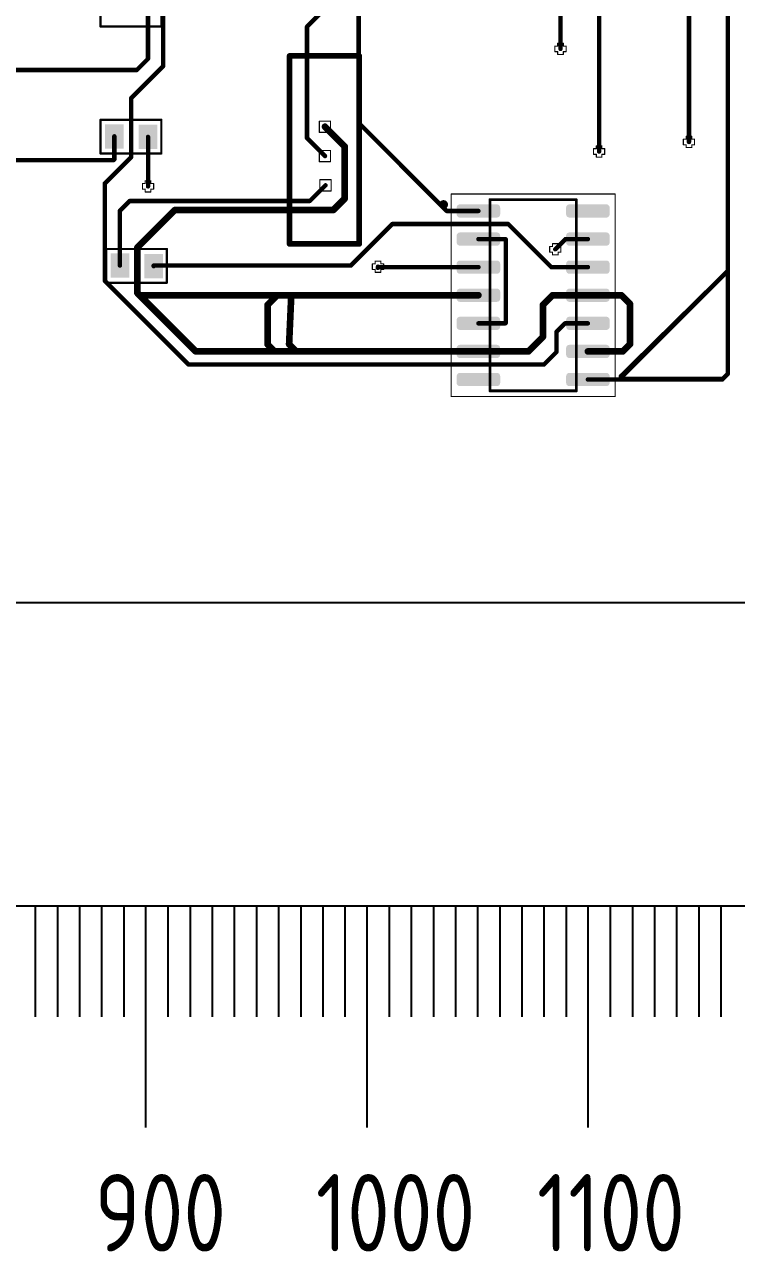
# Paper-space layout 'Лист1' of a CAD drawing. Header units: millimetres. Extents: x 20 to 579, y 6 to 381.
# Drawn here: x 154.1 to 186.3, y 214.1 to 269.5 of the extents above; entities that cross this region are included whole.
import ezdxf

# ---------------------------------------------------------------- set-up
doc = ezdxf.new("R2010")
doc.units = ezdxf.units.MM
for name, color, linetype in [('DrillDrawing', 1, 'Continuous'), ('Mechanical13', 56, 'Continuous'), ('Mechanical15', 56, 'Continuous'), ('Mechanical2', 216, 'Continuous'), ('TopLayer', 1, 'Continuous')]:
    doc.layers.add(name, color=color, linetype=linetype)
doc.layers.add('Розмірний', color=130, linetype='Continuous', lineweight=25)
doc.styles.add('GOST-2.304_Type-B', font='GOST Common.ttf')

psp = doc.layouts.new('Лист1')

# ---------------------------------------------------------------- hatches: boundary and pattern name
at = {"layer": 'TopLayer'}
for points in [[(158.602, 265.025), (158.602, 263.925), (157.752, 263.925), (157.752, 265.025)], [(160.127, 265), (160.127, 263.9), (159.277, 263.9), (159.277, 265)], [(158.856, 259.183), (158.856, 258.083), (158.006, 258.083), (158.006, 259.183)], [(160.381, 259.158), (160.381, 258.058), (159.531, 258.058), (159.531, 259.158)]]:
    psp.add_hatch(color=256, dxfattribs=at).paths.add_polyline_path(points)
h = psp.add_hatch(color=256, dxfattribs=at)
edge = h.paths.add_edge_path()
edge.add_arc((173.805, 261.252), 0.15, 90, 180)
edge.add_line((173.655, 261.252), (173.655, 260.952))
edge.add_arc((173.805, 260.952), 0.15, 180, 270)
edge.add_line((173.805, 260.802), (175.475, 260.802))
edge.add_arc((175.475, 260.952), 0.15, 270, 360)
edge.add_line((175.625, 260.952), (175.625, 261.252))
edge.add_arc((175.475, 261.252), 0.15, 0, 90)
edge.add_line((175.475, 261.402), (173.805, 261.402))
h = psp.add_hatch(color=256, dxfattribs=at)
edge = h.paths.add_edge_path()
edge.add_arc((178.755, 261.252), 0.15, 90, 180)
edge.add_line((178.605, 261.252), (178.605, 260.952))
edge.add_arc((178.755, 260.952), 0.15, 180, 270)
edge.add_line((178.755, 260.802), (180.425, 260.802))
edge.add_arc((180.425, 260.952), 0.15, 270, 360)
edge.add_line((180.575, 260.952), (180.575, 261.252))
edge.add_arc((180.425, 261.252), 0.15, 0, 90)
edge.add_line((180.425, 261.402), (178.755, 261.402))
h = psp.add_hatch(color=256, dxfattribs=at)
edge = h.paths.add_edge_path()
edge.add_arc((173.805, 259.982), 0.15, 90, 180)
edge.add_line((173.655, 259.982), (173.655, 259.682))
edge.add_arc((173.805, 259.682), 0.15, 180, 270)
edge.add_line((173.805, 259.532), (175.475, 259.532))
edge.add_arc((175.475, 259.682), 0.15, 270, 360)
edge.add_line((175.625, 259.682), (175.625, 259.982))
edge.add_arc((175.475, 259.982), 0.15, 0, 90)
edge.add_line((175.475, 260.132), (173.805, 260.132))
h = psp.add_hatch(color=256, dxfattribs=at)
edge = h.paths.add_edge_path()
edge.add_arc((178.755, 259.982), 0.15, 90, 180)
edge.add_line((178.605, 259.982), (178.605, 259.682))
edge.add_arc((178.755, 259.682), 0.15, 180, 270)
edge.add_line((178.755, 259.532), (180.425, 259.532))
edge.add_arc((180.425, 259.682), 0.15, 270, 360)
edge.add_line((180.575, 259.682), (180.575, 259.982))
edge.add_arc((180.425, 259.982), 0.15, 0, 90)
edge.add_line((180.425, 260.132), (178.755, 260.132))
h = psp.add_hatch(color=256, dxfattribs=at)
edge = h.paths.add_edge_path()
edge.add_arc((173.805, 258.712), 0.15, 90, 180)
edge.add_line((173.655, 258.712), (173.655, 258.412))
edge.add_arc((173.805, 258.412), 0.15, 180, 270)
edge.add_line((173.805, 258.262), (175.475, 258.262))
edge.add_arc((175.475, 258.412), 0.15, 270, 360)
edge.add_line((175.625, 258.412), (175.625, 258.712))
edge.add_arc((175.475, 258.712), 0.15, 0, 90)
edge.add_line((175.475, 258.862), (173.805, 258.862))
h = psp.add_hatch(color=256, dxfattribs=at)
edge = h.paths.add_edge_path()
edge.add_arc((178.755, 258.712), 0.15, 90, 180)
edge.add_line((178.605, 258.712), (178.605, 258.412))
edge.add_arc((178.755, 258.412), 0.15, 180, 270)
edge.add_line((178.755, 258.262), (180.425, 258.262))
edge.add_arc((180.425, 258.412), 0.15, 270, 360)
edge.add_line((180.575, 258.412), (180.575, 258.712))
edge.add_arc((180.425, 258.712), 0.15, 0, 90)
edge.add_line((180.425, 258.862), (178.755, 258.862))
h = psp.add_hatch(color=256, dxfattribs=at)
edge = h.paths.add_edge_path()
edge.add_arc((173.805, 257.442), 0.15, 90, 180)
edge.add_line((173.655, 257.442), (173.655, 257.142))
edge.add_arc((173.805, 257.142), 0.15, 180, 270)
edge.add_line((173.805, 256.992), (175.475, 256.992))
edge.add_arc((175.475, 257.142), 0.15, 270, 360)
edge.add_line((175.625, 257.142), (175.625, 257.442))
edge.add_arc((175.475, 257.442), 0.15, 0, 90)
edge.add_line((175.475, 257.592), (173.805, 257.592))
h = psp.add_hatch(color=256, dxfattribs=at)
edge = h.paths.add_edge_path()
edge.add_arc((178.755, 257.442), 0.15, 90, 180)
edge.add_line((178.605, 257.442), (178.605, 257.142))
edge.add_arc((178.755, 257.142), 0.15, 180, 270)
edge.add_line((178.755, 256.992), (180.425, 256.992))
edge.add_arc((180.425, 257.142), 0.15, 270, 360)
edge.add_line((180.575, 257.142), (180.575, 257.442))
edge.add_arc((180.425, 257.442), 0.15, 0, 90)
edge.add_line((180.425, 257.592), (178.755, 257.592))
h = psp.add_hatch(color=256, dxfattribs=at)
edge = h.paths.add_edge_path()
edge.add_arc((173.805, 256.172), 0.15, 90, 180)
edge.add_line((173.655, 256.172), (173.655, 255.872))
edge.add_arc((173.805, 255.872), 0.15, 180, 270)
edge.add_line((173.805, 255.722), (175.475, 255.722))
edge.add_arc((175.475, 255.872), 0.15, 270, 360)
edge.add_line((175.625, 255.872), (175.625, 256.172))
edge.add_arc((175.475, 256.172), 0.15, 0, 90)
edge.add_line((175.475, 256.322), (173.805, 256.322))
h = psp.add_hatch(color=256, dxfattribs=at)
edge = h.paths.add_edge_path()
edge.add_arc((178.755, 256.172), 0.15, 90, 180)
edge.add_line((178.605, 256.172), (178.605, 255.872))
edge.add_arc((178.755, 255.872), 0.15, 180, 270)
edge.add_line((178.755, 255.722), (180.425, 255.722))
edge.add_arc((180.425, 255.872), 0.15, 270, 360)
edge.add_line((180.575, 255.872), (180.575, 256.172))
edge.add_arc((180.425, 256.172), 0.15, 0, 90)
edge.add_line((180.425, 256.322), (178.755, 256.322))
h = psp.add_hatch(color=256, dxfattribs=at)
edge = h.paths.add_edge_path()
edge.add_arc((173.805, 254.902), 0.15, 90, 180)
edge.add_line((173.655, 254.902), (173.655, 254.602))
edge.add_arc((173.805, 254.602), 0.15, 180, 270)
edge.add_line((173.805, 254.452), (175.475, 254.452))
edge.add_arc((175.475, 254.602), 0.15, 270, 360)
edge.add_line((175.625, 254.602), (175.625, 254.902))
edge.add_arc((175.475, 254.902), 0.15, 0, 90)
edge.add_line((175.475, 255.052), (173.805, 255.052))
h = psp.add_hatch(color=256, dxfattribs=at)
edge = h.paths.add_edge_path()
edge.add_arc((178.755, 254.902), 0.15, 90, 180)
edge.add_line((178.605, 254.902), (178.605, 254.602))
edge.add_arc((178.755, 254.602), 0.15, 180, 270)
edge.add_line((178.755, 254.452), (180.425, 254.452))
edge.add_arc((180.425, 254.602), 0.15, 270, 360)
edge.add_line((180.575, 254.602), (180.575, 254.902))
edge.add_arc((180.425, 254.902), 0.15, 0, 90)
edge.add_line((180.425, 255.052), (178.755, 255.052))
h = psp.add_hatch(color=256, dxfattribs=at)
edge = h.paths.add_edge_path()
edge.add_arc((173.805, 253.632), 0.15, 90, 180)
edge.add_line((173.655, 253.632), (173.655, 253.332))
edge.add_arc((173.805, 253.332), 0.15, 180, 270)
edge.add_line((173.805, 253.182), (175.475, 253.182))
edge.add_arc((175.475, 253.332), 0.15, 270, 360)
edge.add_line((175.625, 253.332), (175.625, 253.632))
edge.add_arc((175.475, 253.632), 0.15, 0, 90)
edge.add_line((175.475, 253.782), (173.805, 253.782))
h = psp.add_hatch(color=256, dxfattribs=at)
edge = h.paths.add_edge_path()
edge.add_arc((178.755, 253.632), 0.15, 90, 180)
edge.add_line((178.605, 253.632), (178.605, 253.332))
edge.add_arc((178.755, 253.332), 0.15, 180, 270)
edge.add_line((178.755, 253.182), (180.425, 253.182))
edge.add_arc((180.425, 253.332), 0.15, 270, 360)
edge.add_line((180.575, 253.332), (180.575, 253.632))
edge.add_arc((180.425, 253.632), 0.15, 0, 90)
edge.add_line((180.425, 253.782), (178.755, 253.782))

# ---------------------------------------------------------------- linework, layer by layer
at = {"layer": 'DrillDrawing', "const_width": 0.0508}
for points in [[(178.098, 268.303), (178.098, 268.557)], [(178.098, 268.557), (178.225, 268.557)], [(178.225, 268.557), (178.225, 268.684)], [(178.225, 268.684), (178.479, 268.684)], [(178.479, 268.557), (178.479, 268.684)], [(178.479, 268.557), (178.606, 268.557)], [(178.606, 268.303), (178.606, 268.557)], [(178.098, 268.303), (178.225, 268.303)], [(178.225, 268.176), (178.225, 268.303)], [(178.225, 268.176), (178.479, 268.176)], [(178.479, 268.303), (178.606, 268.303)], [(178.479, 268.176), (178.479, 268.303)], [(167.448, 265.166), (167.956, 265.166)], [(167.448, 264.658), (167.448, 265.166)], [(167.956, 264.658), (167.956, 265.166)], [(167.448, 264.658), (167.956, 264.658)], [(179.97, 263.917), (179.97, 264.044)], [(179.97, 264.044), (180.224, 264.044)], [(180.224, 263.917), (180.224, 264.044)], [(183.907, 264.094), (183.907, 264.348)], [(183.907, 264.348), (184.034, 264.348)], [(183.907, 264.094), (184.034, 264.094)], [(184.034, 264.348), (184.034, 264.475)], [(184.034, 264.475), (184.288, 264.475)], [(184.034, 263.967), (184.034, 264.094)], [(184.288, 264.348), (184.288, 264.475)], [(184.288, 264.348), (184.415, 264.348)], [(184.288, 264.094), (184.415, 264.094)], [(184.288, 263.967), (184.288, 264.094)], [(184.415, 264.094), (184.415, 264.348)], [(167.448, 263.84), (167.956, 263.84)], [(167.448, 263.332), (167.448, 263.84)], [(167.956, 263.332), (167.956, 263.84)], [(179.843, 263.663), (179.843, 263.917)], [(179.843, 263.917), (179.97, 263.917)], [(179.843, 263.663), (179.97, 263.663)], [(179.97, 263.536), (179.97, 263.663)], [(179.97, 263.536), (180.224, 263.536)], [(180.224, 263.917), (180.351, 263.917)], [(180.224, 263.663), (180.351, 263.663)], [(180.224, 263.536), (180.224, 263.663)], [(180.351, 263.663), (180.351, 263.917)], [(184.034, 263.967), (184.288, 263.967)], [(167.448, 263.332), (167.956, 263.332)], [(159.448, 262.088), (159.448, 262.342)], [(159.448, 262.342), (159.575, 262.342)], [(159.575, 262.342), (159.575, 262.469)], [(159.575, 262.469), (159.829, 262.469)], [(159.829, 262.342), (159.829, 262.469)], [(159.829, 262.342), (159.956, 262.342)], [(159.956, 262.088), (159.956, 262.342)], [(167.473, 262.515), (167.981, 262.515)], [(167.473, 262.007), (167.473, 262.515)], [(167.981, 262.007), (167.981, 262.515)], [(159.448, 262.088), (159.575, 262.088)], [(159.575, 261.961), (159.575, 262.088)], [(159.575, 261.961), (159.829, 261.961)], [(159.829, 262.088), (159.956, 262.088)], [(159.829, 261.961), (159.829, 262.088)], [(167.473, 262.007), (167.981, 262.007)], [(177.989, 259.497), (177.989, 259.624)], [(177.989, 259.624), (178.243, 259.624)], [(178.243, 259.497), (178.243, 259.624)], [(177.862, 259.243), (177.862, 259.497)], [(177.862, 259.497), (177.989, 259.497)], [(177.862, 259.243), (177.989, 259.243)], [(177.989, 259.116), (177.989, 259.243)], [(177.989, 259.116), (178.243, 259.116)], [(178.243, 259.497), (178.37, 259.497)], [(178.243, 259.243), (178.37, 259.243)], [(178.243, 259.116), (178.243, 259.243)], [(178.37, 259.243), (178.37, 259.497)], [(169.846, 258.456), (169.846, 258.71)], [(169.846, 258.71), (169.973, 258.71)], [(169.846, 258.456), (169.973, 258.456)], [(169.973, 258.71), (169.973, 258.837)], [(169.973, 258.837), (170.227, 258.837)], [(169.973, 258.329), (169.973, 258.456)], [(170.227, 258.71), (170.227, 258.837)], [(170.227, 258.71), (170.354, 258.71)], [(170.227, 258.456), (170.354, 258.456)], [(170.227, 258.329), (170.227, 258.456)], [(170.354, 258.456), (170.354, 258.71)], [(169.973, 258.329), (170.227, 258.329)]]:
    psp.add_lwpolyline(points, dxfattribs=at)
at = {"layer": 'DrillDrawing', "const_width": 0.0254}
for points in [[(178.085, 268.557, 1), (178.11, 268.557, 1)], [(178.085, 268.557, 1), (178.11, 268.557, 1)], [(178.212, 268.684, 1), (178.237, 268.684, 1)], [(178.212, 268.684, 1), (178.237, 268.684, 1)], [(178.212, 268.557, 1), (178.237, 268.557, 1)], [(178.212, 268.557, 1), (178.237, 268.557, 1)], [(178.466, 268.684, 1), (178.491, 268.684, 1)], [(178.466, 268.684, 1), (178.491, 268.684, 1)], [(178.466, 268.557, 1), (178.491, 268.557, 1)], [(178.466, 268.557, 1), (178.491, 268.557, 1)], [(178.593, 268.557, 1), (178.618, 268.557, 1)], [(178.593, 268.557, 1), (178.618, 268.557, 1)], [(178.085, 268.303, 1), (178.11, 268.303, 1)], [(178.085, 268.303, 1), (178.11, 268.303, 1)], [(178.212, 268.303, 1), (178.237, 268.303, 1)], [(178.212, 268.303, 1), (178.237, 268.303, 1)], [(178.212, 268.176, 1), (178.237, 268.176, 1)], [(178.212, 268.176, 1), (178.237, 268.176, 1)], [(178.466, 268.303, 1), (178.491, 268.303, 1)], [(178.466, 268.303, 1), (178.491, 268.303, 1)], [(178.466, 268.176, 1), (178.491, 268.176, 1)], [(178.466, 268.176, 1), (178.491, 268.176, 1)], [(178.593, 268.303, 1), (178.618, 268.303, 1)], [(178.593, 268.303, 1), (178.618, 268.303, 1)], [(167.435, 265.166, 1), (167.46, 265.166, 1)], [(167.435, 265.166, 1), (167.46, 265.166, 1)], [(167.943, 265.166, 1), (167.968, 265.166, 1)], [(167.943, 265.166, 1), (167.968, 265.166, 1)], [(167.435, 264.658, 1), (167.46, 264.658, 1)], [(167.435, 264.658, 1), (167.46, 264.658, 1)], [(167.943, 264.658, 1), (167.968, 264.658, 1)], [(167.943, 264.658, 1), (167.968, 264.658, 1)], [(179.957, 264.044, 1), (179.983, 264.044, 1)], [(179.957, 264.044, 1), (179.983, 264.044, 1)], [(180.211, 264.044, 1), (180.237, 264.044, 1)], [(180.211, 264.044, 1), (180.237, 264.044, 1)], [(183.894, 264.348, 1), (183.92, 264.348, 1)], [(183.894, 264.348, 1), (183.92, 264.348, 1)], [(183.894, 264.094, 1), (183.92, 264.094, 1)], [(183.894, 264.094, 1), (183.92, 264.094, 1)], [(184.021, 264.475, 1), (184.047, 264.475, 1)], [(184.021, 264.475, 1), (184.047, 264.475, 1)], [(184.021, 264.348, 1), (184.047, 264.348, 1)], [(184.021, 264.348, 1), (184.047, 264.348, 1)], [(184.021, 264.094, 1), (184.047, 264.094, 1)], [(184.021, 264.094, 1), (184.047, 264.094, 1)], [(184.275, 264.475, 1), (184.301, 264.475, 1)], [(184.275, 264.475, 1), (184.301, 264.475, 1)], [(184.275, 264.348, 1), (184.301, 264.348, 1)], [(184.275, 264.348, 1), (184.301, 264.348, 1)], [(184.275, 264.094, 1), (184.301, 264.094, 1)], [(184.275, 264.094, 1), (184.301, 264.094, 1)], [(184.402, 264.348, 1), (184.428, 264.348, 1)], [(184.402, 264.348, 1), (184.428, 264.348, 1)], [(184.402, 264.094, 1), (184.428, 264.094, 1)], [(184.402, 264.094, 1), (184.428, 264.094, 1)], [(167.435, 263.84, 1), (167.46, 263.84, 1)], [(167.435, 263.84, 1), (167.46, 263.84, 1)], [(167.943, 263.84, 1), (167.968, 263.84, 1)], [(167.943, 263.84, 1), (167.968, 263.84, 1)], [(179.83, 263.917, 1), (179.856, 263.917, 1)], [(179.83, 263.917, 1), (179.856, 263.917, 1)], [(179.83, 263.663, 1), (179.856, 263.663, 1)], [(179.83, 263.663, 1), (179.856, 263.663, 1)], [(179.957, 263.917, 1), (179.983, 263.917, 1)], [(179.957, 263.917, 1), (179.983, 263.917, 1)], [(179.957, 263.663, 1), (179.983, 263.663, 1)], [(179.957, 263.663, 1), (179.983, 263.663, 1)], [(179.957, 263.536, 1), (179.983, 263.536, 1)], [(179.957, 263.536, 1), (179.983, 263.536, 1)], [(180.211, 263.917, 1), (180.237, 263.917, 1)], [(180.211, 263.917, 1), (180.237, 263.917, 1)], [(180.211, 263.663, 1), (180.237, 263.663, 1)], [(180.211, 263.663, 1), (180.237, 263.663, 1)], [(180.211, 263.536, 1), (180.237, 263.536, 1)], [(180.211, 263.536, 1), (180.237, 263.536, 1)], [(180.338, 263.917, 1), (180.364, 263.917, 1)], [(180.338, 263.917, 1), (180.364, 263.917, 1)], [(180.338, 263.663, 1), (180.364, 263.663, 1)], [(180.338, 263.663, 1), (180.364, 263.663, 1)], [(184.021, 263.967, 1), (184.047, 263.967, 1)], [(184.021, 263.967, 1), (184.047, 263.967, 1)], [(184.275, 263.967, 1), (184.301, 263.967, 1)], [(184.275, 263.967, 1), (184.301, 263.967, 1)], [(167.435, 263.332, 1), (167.46, 263.332, 1)], [(167.435, 263.332, 1), (167.46, 263.332, 1)], [(167.943, 263.332, 1), (167.968, 263.332, 1)], [(167.943, 263.332, 1), (167.968, 263.332, 1)], [(159.435, 262.342, 1), (159.46, 262.342, 1)], [(159.435, 262.342, 1), (159.46, 262.342, 1)], [(159.562, 262.469, 1), (159.587, 262.469, 1)], [(159.562, 262.469, 1), (159.587, 262.469, 1)], [(159.562, 262.342, 1), (159.587, 262.342, 1)], [(159.562, 262.342, 1), (159.587, 262.342, 1)], [(159.816, 262.469, 1), (159.841, 262.469, 1)], [(159.816, 262.469, 1), (159.841, 262.469, 1)], [(159.816, 262.342, 1), (159.841, 262.342, 1)], [(159.816, 262.342, 1), (159.841, 262.342, 1)], [(159.943, 262.342, 1), (159.968, 262.342, 1)], [(159.943, 262.342, 1), (159.968, 262.342, 1)], [(167.46, 262.515, 1), (167.485, 262.515, 1)], [(167.46, 262.515, 1), (167.485, 262.515, 1)], [(167.968, 262.515, 1), (167.993, 262.515, 1)], [(167.968, 262.515, 1), (167.993, 262.515, 1)], [(159.435, 262.088, 1), (159.46, 262.088, 1)], [(159.435, 262.088, 1), (159.46, 262.088, 1)], [(159.562, 262.088, 1), (159.587, 262.088, 1)], [(159.562, 262.088, 1), (159.587, 262.088, 1)], [(159.562, 261.961, 1), (159.587, 261.961, 1)], [(159.562, 261.961, 1), (159.587, 261.961, 1)], [(159.816, 262.088, 1), (159.841, 262.088, 1)], [(159.816, 262.088, 1), (159.841, 262.088, 1)], [(159.816, 261.961, 1), (159.841, 261.961, 1)], [(159.816, 261.961, 1), (159.841, 261.961, 1)], [(159.943, 262.088, 1), (159.968, 262.088, 1)], [(159.943, 262.088, 1), (159.968, 262.088, 1)], [(167.46, 262.007, 1), (167.485, 262.007, 1)], [(167.46, 262.007, 1), (167.485, 262.007, 1)], [(167.968, 262.007, 1), (167.993, 262.007, 1)], [(167.968, 262.007, 1), (167.993, 262.007, 1)], [(177.976, 259.624, 1), (178.001, 259.624, 1)], [(177.976, 259.624, 1), (178.001, 259.624, 1)], [(178.23, 259.624, 1), (178.255, 259.624, 1)], [(178.23, 259.624, 1), (178.255, 259.624, 1)], [(177.849, 259.497, 1), (177.874, 259.497, 1)], [(177.849, 259.497, 1), (177.874, 259.497, 1)], [(177.849, 259.243, 1), (177.874, 259.243, 1)], [(177.849, 259.243, 1), (177.874, 259.243, 1)], [(177.976, 259.497, 1), (178.001, 259.497, 1)], [(177.976, 259.497, 1), (178.001, 259.497, 1)], [(177.976, 259.243, 1), (178.001, 259.243, 1)], [(177.976, 259.243, 1), (178.001, 259.243, 1)], [(177.976, 259.116, 1), (178.001, 259.116, 1)], [(177.976, 259.116, 1), (178.001, 259.116, 1)], [(178.23, 259.497, 1), (178.255, 259.497, 1)], [(178.23, 259.497, 1), (178.255, 259.497, 1)], [(178.23, 259.243, 1), (178.255, 259.243, 1)], [(178.23, 259.243, 1), (178.255, 259.243, 1)], [(178.23, 259.116, 1), (178.255, 259.116, 1)], [(178.23, 259.116, 1), (178.255, 259.116, 1)], [(178.357, 259.497, 1), (178.382, 259.497, 1)], [(178.357, 259.497, 1), (178.382, 259.497, 1)], [(178.357, 259.243, 1), (178.382, 259.243, 1)], [(178.357, 259.243, 1), (178.382, 259.243, 1)], [(169.833, 258.71, 1), (169.858, 258.71, 1)], [(169.833, 258.71, 1), (169.858, 258.71, 1)], [(169.833, 258.456, 1), (169.858, 258.456, 1)], [(169.833, 258.456, 1), (169.858, 258.456, 1)], [(169.96, 258.837, 1), (169.985, 258.837, 1)], [(169.96, 258.837, 1), (169.985, 258.837, 1)], [(169.96, 258.71, 1), (169.985, 258.71, 1)], [(169.96, 258.71, 1), (169.985, 258.71, 1)], [(169.96, 258.456, 1), (169.985, 258.456, 1)], [(169.96, 258.456, 1), (169.985, 258.456, 1)], [(170.214, 258.837, 1), (170.239, 258.837, 1)], [(170.214, 258.837, 1), (170.239, 258.837, 1)], [(170.214, 258.71, 1), (170.239, 258.71, 1)], [(170.214, 258.71, 1), (170.239, 258.71, 1)], [(170.214, 258.456, 1), (170.239, 258.456, 1)], [(170.214, 258.456, 1), (170.239, 258.456, 1)], [(170.341, 258.71, 1), (170.366, 258.71, 1)], [(170.341, 258.71, 1), (170.366, 258.71, 1)], [(170.341, 258.456, 1), (170.366, 258.456, 1)], [(170.341, 258.456, 1), (170.366, 258.456, 1)], [(169.96, 258.329, 1), (169.985, 258.329, 1)], [(169.96, 258.329, 1), (169.985, 258.329, 1)], [(170.214, 258.329, 1), (170.239, 258.329, 1)], [(170.214, 258.329, 1), (170.239, 258.329, 1)]]:
    psp.add_lwpolyline(points, format="xyb", close=True, dxfattribs=at)
at = {"layer": 'Mechanical13'}
for points, const_width in [([(173.165, 261.392, 1), (172.965, 261.392, 1)], 0.2), ([(172.915, 261.392, 1), (173.015, 261.392, 1)], 0.1), ([(173.115, 261.392, 1), (173.215, 261.392, 1)], 0.1), ([(175.133, 261.617, 1), (175.196, 261.617, 1)], 0.0635), ([(175.133, 261.617, 1), (175.196, 261.617, 1)], 0.0635), ([(179.033, 261.617, 1), (179.096, 261.617, 1)], 0.0635), ([(179.033, 261.617, 1), (179.096, 261.617, 1)], 0.0635), ([(175.133, 252.968, 1), (175.196, 252.968, 1)], 0.0635), ([(175.133, 252.968, 1), (175.196, 252.968, 1)], 0.0635), ([(179.033, 252.968, 1), (179.096, 252.968, 1)], 0.0635), ([(179.033, 252.968, 1), (179.096, 252.968, 1)], 0.0635)]:
    psp.add_lwpolyline(points, format="xyb", close=True, dxfattribs=dict(at, const_width=const_width))
at = {"layer": 'Mechanical13', "const_width": 0.127}
for points in [[(175.165, 252.968), (175.165, 261.617)], [(175.165, 261.617), (179.065, 261.617)], [(179.065, 252.968), (179.065, 261.617)], [(175.165, 252.968), (179.065, 252.968)]]:
    psp.add_lwpolyline(points, dxfattribs=at)
at = {"layer": 'Mechanical15', "const_width": 0.05}
for points in [[(173.405, 252.717), (173.405, 261.867)], [(173.405, 261.867), (180.825, 261.867)], [(180.825, 252.717), (180.825, 261.867)], [(173.405, 252.717), (180.825, 252.717)]]:
    psp.add_lwpolyline(points, dxfattribs=at)
at = {"layer": 'Mechanical15', "const_width": 0.025}
for points in [[(173.392, 261.867, 1), (173.417, 261.867, 1)], [(173.392, 261.867, 1), (173.417, 261.867, 1)], [(180.812, 261.867, 1), (180.837, 261.867, 1)], [(180.812, 261.867, 1), (180.837, 261.867, 1)], [(173.392, 252.717, 1), (173.417, 252.717, 1)], [(173.392, 252.717, 1), (173.417, 252.717, 1)], [(180.812, 252.717, 1), (180.837, 252.717, 1)], [(180.812, 252.717, 1), (180.837, 252.717, 1)]]:
    psp.add_lwpolyline(points, format="xyb", close=True, dxfattribs=at)
at = {"layer": 'Mechanical15', "color": 18, "true_color": 0x000000, "const_width": 0.1}
psp.add_lwpolyline([(69.792, 243.394), (239.707, 243.394)], dxfattribs=at)
at = {"layer": 'Mechanical2'}
for points, const_width in [([(157.551, 269.44), (157.551, 270.965)], 0.1), ([(160.301, 269.44), (160.301, 270.965)], 0.1), ([(157.551, 269.44), (160.301, 269.44)], 0.1), ([(166.102, 259.611), (166.102, 268.112)], 0.254), ([(166.102, 268.112), (169.252, 268.112)], 0.254), ([(169.252, 259.611), (169.252, 268.112)], 0.254), ([(157.552, 263.7), (157.552, 265.226)], 0.1), ([(157.552, 265.226), (160.302, 265.226)], 0.1), ([(160.302, 263.7), (160.302, 265.226)], 0.1), ([(157.552, 263.7), (160.302, 263.7)], 0.1), ([(166.102, 259.611), (169.252, 259.611)], 0.254), ([(157.806, 257.858), (157.806, 259.384)], 0.1), ([(157.806, 259.384), (160.556, 259.384)], 0.1), ([(160.556, 257.858), (160.556, 259.384)], 0.1), ([(157.806, 257.858), (160.556, 257.858)], 0.1)]:
    psp.add_lwpolyline(points, dxfattribs=dict(at, const_width=const_width))
for points, const_width in [([(157.526, 269.44, 1), (157.576, 269.44, 1)], 0.05), ([(157.526, 269.44, 1), (157.576, 269.44, 1)], 0.05), ([(160.276, 269.44, 1), (160.326, 269.44, 1)], 0.05), ([(160.276, 269.44, 1), (160.326, 269.44, 1)], 0.05), ([(166.038, 268.112, 1), (166.165, 268.112, 1)], 0.127), ([(166.038, 268.112, 1), (166.165, 268.112, 1)], 0.127), ([(169.188, 268.112, 1), (169.315, 268.112, 1)], 0.127), ([(169.188, 268.112, 1), (169.315, 268.112, 1)], 0.127), ([(157.527, 265.226, 1), (157.577, 265.226, 1)], 0.05), ([(157.527, 265.226, 1), (157.577, 265.226, 1)], 0.05), ([(160.277, 265.226, 1), (160.327, 265.226, 1)], 0.05), ([(160.277, 265.226, 1), (160.327, 265.226, 1)], 0.05), ([(157.527, 263.7, 1), (157.577, 263.7, 1)], 0.05), ([(157.527, 263.7, 1), (157.577, 263.7, 1)], 0.05), ([(160.277, 263.7, 1), (160.327, 263.7, 1)], 0.05), ([(160.277, 263.7, 1), (160.327, 263.7, 1)], 0.05), ([(166.038, 259.611, 1), (166.165, 259.611, 1)], 0.127), ([(166.038, 259.611, 1), (166.165, 259.611, 1)], 0.127), ([(169.188, 259.611, 1), (169.315, 259.611, 1)], 0.127), ([(169.188, 259.611, 1), (169.315, 259.611, 1)], 0.127), ([(157.781, 259.384, 1), (157.831, 259.384, 1)], 0.05), ([(157.781, 259.384, 1), (157.831, 259.384, 1)], 0.05), ([(160.531, 259.384, 1), (160.581, 259.384, 1)], 0.05), ([(160.531, 259.384, 1), (160.581, 259.384, 1)], 0.05), ([(157.781, 257.858, 1), (157.831, 257.858, 1)], 0.05), ([(157.781, 257.858, 1), (157.831, 257.858, 1)], 0.05), ([(160.531, 257.858, 1), (160.581, 257.858, 1)], 0.05), ([(160.531, 257.858, 1), (160.581, 257.858, 1)], 0.05)]:
    psp.add_lwpolyline(points, format="xyb", close=True, dxfattribs=dict(at, const_width=const_width))
at = {"layer": 'TopLayer'}
for points, const_width in [([(169.226, 265.085), (169.226, 282.065)], 0.2), ([(185.913, 258.385), (185.913, 275.651)], 0.2), ([(178.352, 268.43), (178.352, 273.772)], 0.2), ([(180.097, 263.79), (180.097, 273.408)], 0.2), ([(184.161, 264.221), (184.161, 273.459)], 0.2), ([(160.386, 267.65), (160.386, 271.587)], 0.2), ([(166.889, 269.428), (168.387, 270.927)], 0.2), ([(159.701, 267.981), (159.701, 270.19)], 0.2), ([(166.889, 264.399), (166.889, 269.428)], 0.2), ([(159.193, 267.473), (159.701, 267.981)], 0.2), ([(153.372, 267.473), (159.193, 267.473)], 0.2), ([(158.939, 266.203), (160.386, 267.65)], 0.2), ([(158.939, 263.536), (158.939, 266.203)], 0.2), ([(169.226, 265.085), (173.208, 261.102)], 0.2), ([(158.177, 263.43), (158.177, 264.475)], 0.2), ([(167.702, 264.912), (168.591, 264.023)], 0.3), ([(159.702, 262.215), (159.702, 264.45)], 0.2), ([(166.889, 264.399), (167.702, 263.586)], 0.2), ([(168.591, 261.656), (168.591, 264.023)], 0.3), ([(151.979, 263.404), (158.151, 263.404)], 0.2), ([(157.745, 262.342), (158.939, 263.536)], 0.2), ([(158.151, 263.404), (158.177, 263.43)], 0.2), ([(157.745, 257.948), (157.745, 262.342)], 0.2), ([(167.02, 261.554), (167.727, 262.261)], 0.2), ([(168.083, 261.148), (168.591, 261.656)], 0.3), ([(158.431, 261.11), (158.875, 261.554)], 0.2), ([(158.875, 261.554), (167.02, 261.554)], 0.2), ([(159.218, 259.446), (160.92, 261.148)], 0.3), ([(160.92, 261.148), (168.083, 261.148)], 0.3), ([(158.431, 258.633), (158.431, 261.11)], 0.2), ([(173.208, 261.102), (174.64, 261.102)], 0.2), ([(168.868, 258.633), (170.748, 260.513)], 0.2), ([(170.748, 260.513), (175.987, 260.513)], 0.2), ([(175.987, 260.513), (177.938, 258.562)], 0.2), ([(159.218, 257.394), (159.218, 259.446)], 0.3), ([(174.64, 259.832), (175.855, 259.832)], 0.2), ([(175.855, 259.832), (175.88, 259.807)], 0.2), ([(175.88, 256.048), (175.88, 259.807)], 0.2), ([(178.116, 259.37), (178.578, 259.832)], 0.2), ([(178.578, 259.832), (179.59, 259.832)], 0.2), ([(159.956, 258.633), (168.868, 258.633)], 0.2), ([(159.956, 258.608), (159.956, 258.633)], 0.2), ([(170.089, 258.532), (170.12, 258.562)], 0.2), ([(170.1, 258.583), (170.12, 258.562)], 0.2), ([(170.12, 258.562), (174.64, 258.562)], 0.2), ([(177.938, 258.562), (179.59, 258.562)], 0.2), ([(181.084, 253.633), (185.913, 258.385)], 0.2), ([(181.22, 253.691), (185.913, 258.385)], 0.2), ([(185.913, 253.731), (185.913, 258.385)], 0.2), ([(157.745, 257.948), (161.529, 254.163)], 0.2), ([(159.218, 257.394), (159.32, 257.292)], 0.3), ([(159.32, 257.292), (165.543, 257.292)], 0.3), ([(159.32, 257.292), (161.86, 254.752)], 0.3), ([(165.105, 256.854), (165.543, 257.292)], 0.3), ([(165.543, 257.292), (166.178, 257.292)], 0.3), ([(166.08, 255.077), (166.178, 257.292)], 0.3), ([(166.178, 257.292), (174.64, 257.292)], 0.3), ([(177.557, 256.861), (177.989, 257.292)], 0.3), ([(177.989, 257.292), (179.59, 257.292)], 0.3), ([(179.59, 257.292), (181.1, 257.292)], 0.3), ([(181.1, 257.292), (181.494, 256.899)], 0.3), ([(165.105, 255.077), (165.105, 256.854)], 0.3), ([(177.557, 255.413), (177.557, 256.861)], 0.3), ([(181.494, 255.077), (181.494, 256.899)], 0.3), ([(174.64, 256.022), (175.855, 256.022)], 0.2), ([(175.855, 256.022), (175.88, 256.048)], 0.2), ([(178.166, 255.629), (178.56, 256.022)], 0.2), ([(178.166, 254.722), (178.166, 255.629)], 0.2), ([(178.56, 256.022), (179.59, 256.022)], 0.2), ([(165.105, 255.077), (165.43, 254.752)], 0.3), ([(166.08, 255.077), (166.405, 254.752)], 0.3), ([(176.896, 254.752), (177.557, 255.413)], 0.3), ([(181.169, 254.752), (181.494, 255.077)], 0.3), ([(161.86, 254.752), (165.43, 254.752)], 0.3), ([(165.43, 254.752), (166.405, 254.752)], 0.3), ([(166.405, 254.752), (174.64, 254.752)], 0.3), ([(174.64, 254.752), (176.896, 254.752)], 0.3), ([(177.608, 254.163), (178.166, 254.722)], 0.2), ([(179.59, 254.752), (181.169, 254.752)], 0.3), ([(161.529, 254.163), (177.608, 254.163)], 0.2), ([(179.59, 253.482), (185.665, 253.482)], 0.2), ([(181.084, 253.633), (181.084, 253.633)], 0.2), ([(181.084, 253.527), (181.084, 253.633)], 0.2), ([(181.084, 253.511), (181.084, 253.527)], 0.2), ([(181.084, 253.527), (181.1, 253.511)], 0.2), ([(181.084, 253.511), (185.665, 253.482)], 0.2), ([(181.1, 253.511), (185.693, 253.511)], 0.2), ([(181.22, 253.691), (181.22, 253.691)], 0.2), ([(185.665, 253.482), (185.693, 253.511)], 0.2), ([(185.693, 253.511), (185.913, 253.731)], 0.2)]:
    psp.add_lwpolyline(points, dxfattribs=dict(at, const_width=const_width))
for points, const_width in [([(166.839, 269.428, 1), (166.939, 269.428, 1)], 0.1), ([(166.839, 269.428, 1), (166.939, 269.428, 1)], 0.1), ([(178.302, 268.43, 1), (178.402, 268.43, 1)], 0.1), ([(159.651, 267.981, 1), (159.751, 267.981, 1)], 0.1), ([(159.651, 267.981, 1), (159.751, 267.981, 1)], 0.1), ([(159.143, 267.473, 1), (159.243, 267.473, 1)], 0.1), ([(159.143, 267.473, 1), (159.243, 267.473, 1)], 0.1), ([(160.336, 267.65, 1), (160.436, 267.65, 1)], 0.1), ([(160.336, 267.65, 1), (160.436, 267.65, 1)], 0.1), ([(158.889, 266.203, 1), (158.989, 266.203, 1)], 0.1), ([(158.889, 266.203, 1), (158.989, 266.203, 1)], 0.1), ([(169.176, 265.085, 1), (169.276, 265.085, 1)], 0.1), ([(169.176, 265.085, 1), (169.276, 265.085, 1)], 0.1), ([(158.127, 264.475, 1), (158.227, 264.475, 1)], 0.1), ([(167.627, 264.912, 1), (167.777, 264.912, 1)], 0.15), ([(159.652, 264.45, 1), (159.752, 264.45, 1)], 0.1), ([(166.839, 264.399, 1), (166.939, 264.399, 1)], 0.1), ([(166.839, 264.399, 1), (166.939, 264.399, 1)], 0.1), ([(168.516, 264.023, 1), (168.666, 264.023, 1)], 0.15), ([(168.516, 264.023, 1), (168.666, 264.023, 1)], 0.15), ([(184.111, 264.221, 1), (184.211, 264.221, 1)], 0.1), ([(158.101, 263.404, 1), (158.201, 263.404, 1)], 0.1), ([(158.101, 263.404, 1), (158.201, 263.404, 1)], 0.1), ([(158.127, 263.43, 1), (158.227, 263.43, 1)], 0.1), ([(158.127, 263.43, 1), (158.227, 263.43, 1)], 0.1), ([(158.889, 263.536, 1), (158.989, 263.536, 1)], 0.1), ([(158.889, 263.536, 1), (158.989, 263.536, 1)], 0.1), ([(167.652, 263.586, 1), (167.752, 263.586, 1)], 0.1), ([(180.047, 263.79, 1), (180.147, 263.79, 1)], 0.1), ([(157.695, 262.342, 1), (157.795, 262.342, 1)], 0.1), ([(157.695, 262.342, 1), (157.795, 262.342, 1)], 0.1), ([(167.677, 262.261, 1), (167.777, 262.261, 1)], 0.1), ([(159.652, 262.215, 1), (159.752, 262.215, 1)], 0.1), ([(168.516, 261.656, 1), (168.666, 261.656, 1)], 0.15), ([(168.516, 261.656, 1), (168.666, 261.656, 1)], 0.15), ([(158.825, 261.554, 1), (158.925, 261.554, 1)], 0.1), ([(158.825, 261.554, 1), (158.925, 261.554, 1)], 0.1), ([(160.845, 261.148, 1), (160.995, 261.148, 1)], 0.15), ([(160.845, 261.148, 1), (160.995, 261.148, 1)], 0.15), ([(166.97, 261.554, 1), (167.07, 261.554, 1)], 0.1), ([(166.97, 261.554, 1), (167.07, 261.554, 1)], 0.1), ([(168.008, 261.148, 1), (168.158, 261.148, 1)], 0.15), ([(168.008, 261.148, 1), (168.158, 261.148, 1)], 0.15), ([(158.381, 261.11, 1), (158.481, 261.11, 1)], 0.1), ([(158.381, 261.11, 1), (158.481, 261.11, 1)], 0.1), ([(173.158, 261.102, 1), (173.258, 261.102, 1)], 0.1), ([(173.158, 261.102, 1), (173.258, 261.102, 1)], 0.1), ([(174.59, 261.102, 1), (174.69, 261.102, 1)], 0.1), ([(170.698, 260.513, 1), (170.798, 260.513, 1)], 0.1), ([(170.698, 260.513, 1), (170.798, 260.513, 1)], 0.1), ([(175.937, 260.513, 1), (176.037, 260.513, 1)], 0.1), ([(175.937, 260.513, 1), (176.037, 260.513, 1)], 0.1), ([(159.143, 259.446, 1), (159.293, 259.446, 1)], 0.15), ([(159.143, 259.446, 1), (159.293, 259.446, 1)], 0.15), ([(174.59, 259.832, 1), (174.69, 259.832, 1)], 0.1), ([(175.805, 259.832, 1), (175.905, 259.832, 1)], 0.1), ([(175.805, 259.832, 1), (175.905, 259.832, 1)], 0.1), ([(175.83, 259.807, 1), (175.93, 259.807, 1)], 0.1), ([(175.83, 259.807, 1), (175.93, 259.807, 1)], 0.1), ([(178.528, 259.832, 1), (178.628, 259.832, 1)], 0.1), ([(178.528, 259.832, 1), (178.628, 259.832, 1)], 0.1), ([(179.54, 259.832, 1), (179.64, 259.832, 1)], 0.1), ([(178.066, 259.37, 1), (178.166, 259.37, 1)], 0.1), ([(158.381, 258.633, 1), (158.481, 258.633, 1)], 0.1), ([(159.906, 258.633, 1), (160.006, 258.633, 1)], 0.1), ([(159.906, 258.633, 1), (160.006, 258.633, 1)], 0.1), ([(159.906, 258.608, 1), (160.006, 258.608, 1)], 0.1), ([(168.818, 258.633, 1), (168.918, 258.633, 1)], 0.1), ([(168.818, 258.633, 1), (168.918, 258.633, 1)], 0.1), ([(170.039, 258.532, 1), (170.139, 258.532, 1)], 0.1), ([(170.05, 258.583, 1), (170.15, 258.583, 1)], 0.1), ([(170.07, 258.562, 1), (170.17, 258.562, 1)], 0.1), ([(170.07, 258.562, 1), (170.17, 258.562, 1)], 0.1), ([(170.07, 258.562, 1), (170.17, 258.562, 1)], 0.1), ([(174.59, 258.562, 1), (174.69, 258.562, 1)], 0.1), ([(177.888, 258.562, 1), (177.988, 258.562, 1)], 0.1), ([(177.888, 258.562, 1), (177.988, 258.562, 1)], 0.1), ([(179.54, 258.562, 1), (179.64, 258.562, 1)], 0.1), ([(185.863, 258.385, 1), (185.963, 258.385, 1)], 0.1), ([(185.863, 258.385, 1), (185.963, 258.385, 1)], 0.1), ([(185.863, 258.385, 1), (185.963, 258.385, 1)], 0.1), ([(185.863, 258.385, 1), (185.963, 258.385, 1)], 0.1), ([(157.695, 257.948, 1), (157.795, 257.948, 1)], 0.1), ([(157.695, 257.948, 1), (157.795, 257.948, 1)], 0.1), ([(159.143, 257.394, 1), (159.293, 257.394, 1)], 0.15), ([(159.143, 257.394, 1), (159.293, 257.394, 1)], 0.15), ([(159.245, 257.292, 1), (159.395, 257.292, 1)], 0.15), ([(159.245, 257.292, 1), (159.395, 257.292, 1)], 0.15), ([(159.245, 257.292, 1), (159.395, 257.292, 1)], 0.15), ([(165.468, 257.292, 1), (165.618, 257.292, 1)], 0.15), ([(165.468, 257.292, 1), (165.618, 257.292, 1)], 0.15), ([(165.468, 257.292, 1), (165.618, 257.292, 1)], 0.15), ([(166.103, 257.292, 1), (166.253, 257.292, 1)], 0.15), ([(166.103, 257.292, 1), (166.253, 257.292, 1)], 0.15), ([(166.103, 257.292, 1), (166.253, 257.292, 1)], 0.15), ([(174.565, 257.292, 1), (174.715, 257.292, 1)], 0.15), ([(177.914, 257.292, 1), (178.064, 257.292, 1)], 0.15), ([(177.914, 257.292, 1), (178.064, 257.292, 1)], 0.15), ([(179.515, 257.292, 1), (179.665, 257.292, 1)], 0.15), ([(179.515, 257.292, 1), (179.665, 257.292, 1)], 0.15), ([(181.025, 257.292, 1), (181.175, 257.292, 1)], 0.15), ([(181.025, 257.292, 1), (181.175, 257.292, 1)], 0.15), ([(165.03, 256.854, 1), (165.18, 256.854, 1)], 0.15), ([(165.03, 256.854, 1), (165.18, 256.854, 1)], 0.15), ([(177.482, 256.861, 1), (177.632, 256.861, 1)], 0.15), ([(177.482, 256.861, 1), (177.632, 256.861, 1)], 0.15), ([(181.419, 256.899, 1), (181.569, 256.899, 1)], 0.15), ([(181.419, 256.899, 1), (181.569, 256.899, 1)], 0.15), ([(174.59, 256.022, 1), (174.69, 256.022, 1)], 0.1), ([(175.805, 256.022, 1), (175.905, 256.022, 1)], 0.1), ([(175.805, 256.022, 1), (175.905, 256.022, 1)], 0.1), ([(175.83, 256.048, 1), (175.93, 256.048, 1)], 0.1), ([(175.83, 256.048, 1), (175.93, 256.048, 1)], 0.1), ([(178.116, 255.629, 1), (178.216, 255.629, 1)], 0.1), ([(178.116, 255.629, 1), (178.216, 255.629, 1)], 0.1), ([(178.51, 256.022, 1), (178.61, 256.022, 1)], 0.1), ([(178.51, 256.022, 1), (178.61, 256.022, 1)], 0.1), ([(179.54, 256.022, 1), (179.64, 256.022, 1)], 0.1), ([(165.03, 255.077, 1), (165.18, 255.077, 1)], 0.15), ([(165.03, 255.077, 1), (165.18, 255.077, 1)], 0.15), ([(166.005, 255.077, 1), (166.155, 255.077, 1)], 0.15), ([(166.005, 255.077, 1), (166.155, 255.077, 1)], 0.15), ([(177.482, 255.413, 1), (177.632, 255.413, 1)], 0.15), ([(177.482, 255.413, 1), (177.632, 255.413, 1)], 0.15), ([(181.419, 255.077, 1), (181.569, 255.077, 1)], 0.15), ([(181.419, 255.077, 1), (181.569, 255.077, 1)], 0.15), ([(161.785, 254.752, 1), (161.935, 254.752, 1)], 0.15), ([(161.785, 254.752, 1), (161.935, 254.752, 1)], 0.15), ([(165.355, 254.752, 1), (165.505, 254.752, 1)], 0.15), ([(165.355, 254.752, 1), (165.505, 254.752, 1)], 0.15), ([(165.355, 254.752, 1), (165.505, 254.752, 1)], 0.15), ([(166.33, 254.752, 1), (166.48, 254.752, 1)], 0.15), ([(166.33, 254.752, 1), (166.48, 254.752, 1)], 0.15), ([(166.33, 254.752, 1), (166.48, 254.752, 1)], 0.15), ([(174.565, 254.752, 1), (174.715, 254.752, 1)], 0.15), ([(174.565, 254.752, 1), (174.715, 254.752, 1)], 0.15), ([(176.821, 254.752, 1), (176.971, 254.752, 1)], 0.15), ([(176.821, 254.752, 1), (176.971, 254.752, 1)], 0.15), ([(178.116, 254.722, 1), (178.216, 254.722, 1)], 0.1), ([(178.116, 254.722, 1), (178.216, 254.722, 1)], 0.1), ([(179.515, 254.752, 1), (179.665, 254.752, 1)], 0.15), ([(181.094, 254.752, 1), (181.244, 254.752, 1)], 0.15), ([(181.094, 254.752, 1), (181.244, 254.752, 1)], 0.15), ([(161.479, 254.163, 1), (161.579, 254.163, 1)], 0.1), ([(161.479, 254.163, 1), (161.579, 254.163, 1)], 0.1), ([(177.558, 254.163, 1), (177.658, 254.163, 1)], 0.1), ([(177.558, 254.163, 1), (177.658, 254.163, 1)], 0.1), ([(179.54, 253.482, 1), (179.64, 253.482, 1)], 0.1), ([(181.034, 253.633, 1), (181.134, 253.633, 1)], 0.1), ([(181.034, 253.633, 1), (181.134, 253.633, 1)], 0.1), ([(181.034, 253.633, 1), (181.134, 253.633, 1)], 0.1), ([(181.034, 253.633, 1), (181.134, 253.633, 1)], 0.1), ([(181.034, 253.633, 1), (181.134, 253.633, 1)], 0.1), ([(181.034, 253.633, 1), (181.134, 253.633, 1)], 0.1), ([(181.034, 253.633, 1), (181.134, 253.633, 1)], 0.1), ([(181.034, 253.633, 1), (181.134, 253.633, 1)], 0.1), ([(181.034, 253.527, 1), (181.134, 253.527, 1)], 0.1), ([(181.034, 253.527, 1), (181.134, 253.527, 1)], 0.1), ([(181.034, 253.527, 1), (181.134, 253.527, 1)], 0.1), ([(181.034, 253.511, 1), (181.134, 253.511, 1)], 0.1), ([(181.034, 253.511, 1), (181.134, 253.511, 1)], 0.1), ([(181.05, 253.511, 1), (181.15, 253.511, 1)], 0.1), ([(181.05, 253.511, 1), (181.15, 253.511, 1)], 0.1), ([(181.17, 253.691, 1), (181.27, 253.691, 1)], 0.1), ([(181.17, 253.691, 1), (181.27, 253.691, 1)], 0.1), ([(181.17, 253.691, 1), (181.27, 253.691, 1)], 0.1), ([(181.17, 253.691, 1), (181.27, 253.691, 1)], 0.1), ([(181.17, 253.691, 1), (181.27, 253.691, 1)], 0.1), ([(181.17, 253.691, 1), (181.27, 253.691, 1)], 0.1), ([(181.17, 253.691, 1), (181.27, 253.691, 1)], 0.1), ([(181.17, 253.691, 1), (181.27, 253.691, 1)], 0.1), ([(181.17, 253.691, 1), (181.27, 253.691, 1)], 0.1), ([(181.17, 253.691, 1), (181.27, 253.691, 1)], 0.1), ([(181.17, 253.691, 1), (181.27, 253.691, 1)], 0.1), ([(181.171, 253.692, 1), (181.271, 253.692, 1)], 0.1), ([(181.171, 253.692, 1), (181.271, 253.692, 1)], 0.1), ([(181.171, 253.692, 1), (181.271, 253.692, 1)], 0.1), ([(181.171, 253.692, 1), (181.271, 253.692, 1)], 0.1), ([(185.615, 253.482, 1), (185.715, 253.482, 1)], 0.1), ([(185.615, 253.482, 1), (185.715, 253.482, 1)], 0.1), ([(185.615, 253.482, 1), (185.715, 253.482, 1)], 0.1), ([(185.643, 253.511, 1), (185.743, 253.511, 1)], 0.1), ([(185.643, 253.511, 1), (185.743, 253.511, 1)], 0.1), ([(185.643, 253.511, 1), (185.743, 253.511, 1)], 0.1), ([(185.863, 253.731, 1), (185.963, 253.731, 1)], 0.1), ([(185.863, 253.731, 1), (185.963, 253.731, 1)], 0.1)]:
    psp.add_lwpolyline(points, format="xyb", close=True, dxfattribs=dict(at, const_width=const_width))
at = {"layer": 'TopLayer', "const_width": 0.2}
for points in [[(181.22, 253.691, -0.191908), (181.084, 253.633)], [(181.22, 253.691, -0.191908), (181.084, 253.633)], [(181.22, 253.691, -0.191908), (181.084, 253.633)], [(181.22, 253.691, -0.191908), (181.084, 253.633)], [(181.221, 253.692, -0.000678), (181.22, 253.691)], [(181.221, 253.692, -0.000678), (181.22, 253.691)], [(181.221, 253.692, -0.000678), (181.22, 253.691)], [(181.221, 253.692, -0.000678), (181.22, 253.691)]]:
    psp.add_lwpolyline(points, format="xyb", dxfattribs=at)
at = {"layer": 'Розмірний', "color": 18, "true_color": 0x000000}
for p, q in [((229.603, 229.667), (70.603, 229.667)), ((154.603, 229.667), (154.603, 224.667)), ((155.603, 229.667), (155.603, 224.667)), ((156.603, 229.667), (156.603, 224.667)), ((157.603, 229.667), (157.603, 224.667)), ((158.603, 229.667), (158.603, 224.667)), ((159.603, 219.667), (159.603, 229.667)), ((160.603, 229.667), (160.603, 224.667)), ((161.603, 229.667), (161.603, 224.667)), ((162.603, 229.667), (162.603, 224.667)), ((163.603, 229.667), (163.603, 224.667)), ((164.603, 229.667), (164.603, 224.667)), ((165.603, 229.667), (165.603, 224.667)), ((166.603, 229.667), (166.603, 224.667)), ((167.603, 229.667), (167.603, 224.667)), ((168.603, 229.667), (168.603, 224.667)), ((169.603, 219.667), (169.603, 229.667)), ((170.603, 229.667), (170.603, 224.667)), ((171.603, 229.667), (171.603, 224.667)), ((172.603, 229.667), (172.603, 224.667)), ((173.603, 229.667), (173.603, 224.667)), ((174.603, 229.667), (174.603, 224.667)), ((175.603, 229.667), (175.603, 224.667)), ((176.603, 229.667), (176.603, 224.667)), ((177.603, 229.667), (177.603, 224.667)), ((178.603, 229.667), (178.603, 224.667)), ((179.603, 219.667), (179.603, 229.667)), ((180.603, 229.667), (180.603, 224.667)), ((181.603, 229.667), (181.603, 224.667)), ((182.603, 229.667), (182.603, 224.667)), ((183.603, 229.667), (183.603, 224.667)), ((184.603, 229.667), (184.603, 224.667)), ((185.603, 229.667), (185.603, 224.667))]:
    psp.add_line(p, q, dxfattribs=at)

# ---------------------------------------------------------------- texts
at = {"layer": 'Розмірний', "color": 18, "true_color": 0x000000, "char_height": 3.5, "attachment_point": 1, "style": 'GOST-2.304_Type-B'}
for s, insert in [('{\\fGOST type A|b0|i0|c204|p34;900}', (157.29, 217.564)), ('{\\fGOST type A|b0|i0|c204|p34;1000}', (167.29, 217.564)), ('{\\fGOST type A|b0|i0|c204|p34;1100}', (177.29, 217.564))]:
    psp.add_mtext_dynamic_manual_height_columns(s, width=6.42231, gutter_width=12.5, heights=[0], dxfattribs=dict(at, insert=insert))

doc.saveas('drawing.dxf')
